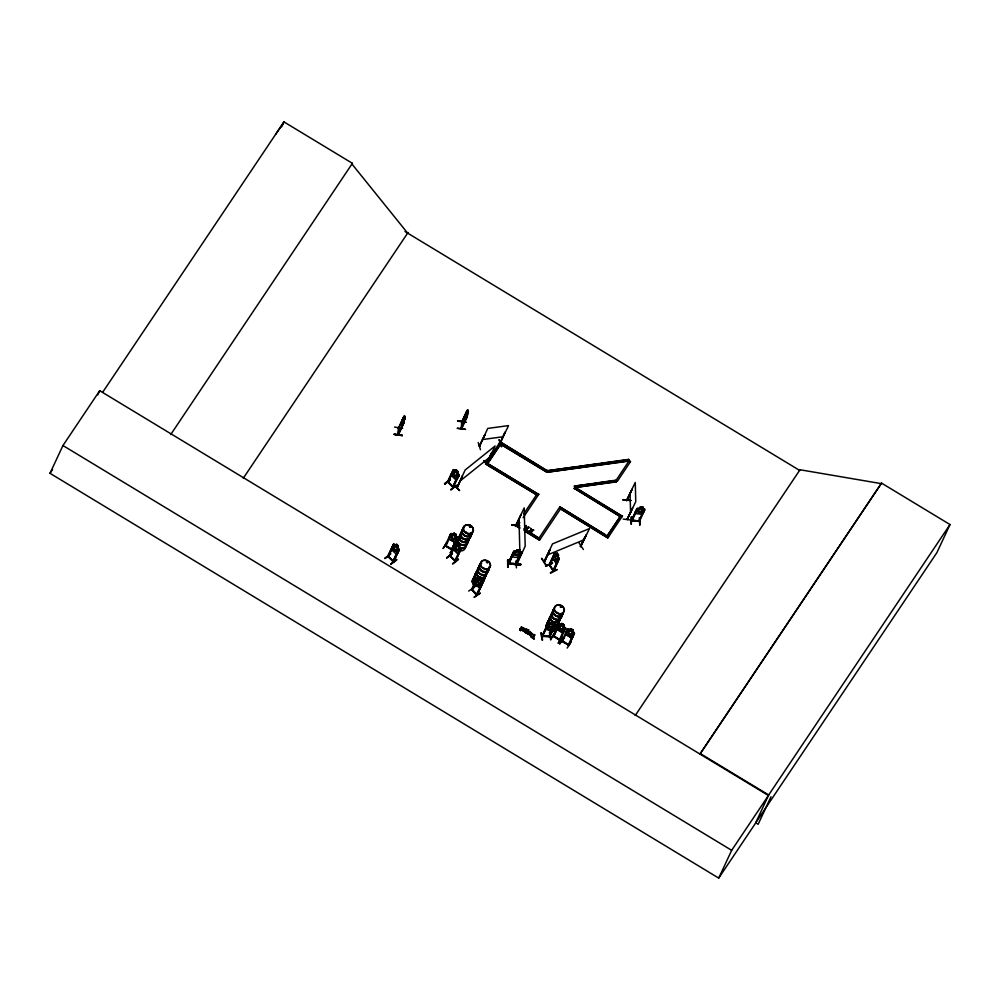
<?xml version="1.0" encoding="UTF-8"?>
<svg xmlns="http://www.w3.org/2000/svg" width="1000" height="1000" viewBox="0 0 1000 1000"><rect width="100%" height="100%" fill="white"/><g stroke="black" fill="none" stroke-linecap="round" stroke-linejoin="round"><path stroke-width="1.5" d="M445.05 545.825L450.712 533.575L451.825 533.587L457.775 537.762L452.137 550.037M445.7 546.163L445.812 545.763M446.138 545.6L445.337 545.112M553.513 636.512L558.812 625.388L558.3 624.788L558.95 625.188L553.7 636.538L553.237 635.887M560.288 639.725L559.85 640.35L559.25 639.9L560.25 639.612L559.85 640.35L552.913 636.062L558.663 623.85L561.225 624.775L559.9 624.625L558.7 627.175L559.362 628.975L561.55 630.3L563.225 629.913L564.412 627.362L563.462 626.188L564.1 624.825M561.938 640.8L569.012 645.275M562.788 640.987C560.913 642.062 563.6 640.475 562.025 640.837M574.125 634.113L573.337 633.925L574.125 634.113L568.875 645.475L568.35 644.663M569.2 644.825L568.413 644.388L568.212 645.113M557.062 569.738L550.513 573.2M475.65 580.9L475.625 582.975L479.75 587.587L481 586.8L479.725 587.5M522.575 629.725L524.212 630.337M398.625 433.825L398.525 434.562L398.925 427.55M398.7 427.85L398.338 434.963L404 422.863M402.562 419.575L401.613 427.212M403.275 423.088L398.462 434.338M403.6 416.763L398.787 428.013M404.275 421.688L403.913 422.912L404.275 415.9L398.338 428.562L404.363 415.913M404.675 419L404.963 417.137M405.025 416.388C404.5 422.663 405.85 413.325 404.363 417.875L404.288 417.175L402.425 424.162L404.338 420.062M461.812 421.413L461.262 428.938L468.088 412.55M466.075 418.263L466.312 413.738L468.312 410.412L467.125 416.925L461.55 428.975L461.812 421.488M461.6 428.837L462.1 421.463M461.8 427.887L461.45 428.525M462.175 421.625L461.775 422.2M467.212 416.938L464.812 421.225L465.863 413.6M464.9 421.238L465.188 415.763M466.488 417.113L461.213 428.275L461.85 427.95M466.812 410.775L461.55 422.587L467.488 409.913L467.388 415.688M467.675 411.775L467.575 409.925M467.875 413.013L467.95 411.613M552.95 558.538L556.512 563.525L552.95 558.538L553.15 556.413M520.887 564.288C521.225 566.188 511.9 564.562 512.775 563.5M512.688 564.1L520.812 564.862M512.775 563.55L520.887 564.3L512.663 563.737M388.188 555.875L388.25 556.912L393.1 545.125L393.625 545.638L388.312 556.962L387.663 556.337L393.438 561.95M387.912 555.988L393.738 561.812M393.162 561.112L393.825 561.3M448.312 482.337L447.837 481.337M458.113 475.737L452.738 487.038L457.925 475.887L458.65 476.25L457.925 475.887M453.462 487.325L447.738 481.637M447.463 481.9L453.338 487.575L453.025 486.875M450.238 556.188L449.837 555.237L450.213 556.138M454.875 560.538L455.275 561.525L460.938 549.237L460.513 548.263M460.588 550.2L459.862 549.837L460.588 550.2L455.375 561.225M450.438 556L455.662 560.962L454.762 560.6M505.05 432.4L499.888 443.587L508.55 425.6L487.762 428.425L479.425 446.325L484.888 434.875L479.312 446.05L480.012 445.825M500.138 443.212L500.312 442.788M515.55 525.712L521.038 514.612L515.925 526.425L515.5 525.688L519.75 528.175M515.95 526.375L515.763 525.212M516.475 563.462L516.938 564.075L525.188 546.2L524.188 507.85L515.513 526.263M516.7 563.05L516.862 564.138L517.112 563.1M466.138 532.587L466.425 532.1M483.325 568.013L483.512 567.725M486.425 562.038L487.675 562.062M486.788 561.688L487.425 562.463L487.537 561.587M487.638 562.375L487.612 561.712M556.763 612.5L557.6 612.788M556.775 612.6L557.212 612.938M557.587 612.388L557.438 612.913M560.375 607.087L560.712 606.287M560.812 607.163L561.287 606.475M560.85 607.075L561.663 606.737M623.225 519.1L631.362 520.112M402.362 435.412L394.137 434.288L402.362 435.375M527.288 631.7L526.188 630.425M479.75 587.587L475.625 582.925L477.362 577.225L471.512 589.462L476.95 595.35L482.638 583.075L481.087 580.712L481.788 579.312L480 577.337L479.338 578.862M471.938 589.938L476.962 578.175L477.45 578.713L472.325 589.888L471.912 588.812M481.8 583.5L482.287 584.038L481.8 583.5L476.6 594.35M528 631.35L527.762 632.087M544.263 561.05C544.263 562.625 544.963 560.15 544.288 561.375M544.263 561.75L552.5 543.888L589.5 528.55L580.925 546.175M580.588 546.038L581.1 545.737M581.163 546.45L580.325 546.475L584.963 536.675M516.512 563.462L516.575 564.113L522.025 552.312L516.2 564.425M461.962 422.525L467.05 411.475M532.125 634.125L530.5 633.862C531.35 636.112 530.65 636.712 529.775 633.938M529.5 634.587L530.837 632.362L530.825 633.45L532.1 634.163M627.6 518.75L627.112 519.438L632.6 508.05L627.112 519.475L635.763 501.625L635.262 482.45L626.575 500.275L627.2 500.238M521.675 627.987L521.112 627L521.512 628.263M387.837 555.975L388.312 556.487M525.112 629.788L524.338 631.038M522.163 629.325L521.987 630.275M524.1 630.562C519.775 628.075 524.987 633.1 524.275 629.163C521 628.212 525.175 627.238 525.025 629.75M549.025 564.938L554.45 553.688L549.725 565.45L554.862 554.275M553.05 570.688L558.462 559.475L553.513 571.35L559.25 559.1M553.7 570.95L549.862 565.163M486.825 463.862L485.975 464.062L486.737 463.237M477.35 594.812L476.75 594.138M547.2 625.55L547.888 625.288L547.163 625.3L541.938 636.663L542.95 636.312M549.95 636.575L549.025 636.3L554.288 625.188L555.013 625.175L549.812 636.613L542.312 636.337M550.138 636.175L541.9 636.413L547.463 624.462L550.3 623.862L550.938 622.5C554.85 621.875 552.025 624.263 555.337 624.263L549.862 636.562M627.475 519.45L627.55 518.837M465.863 532.25L466.3 532.625M469.888 526.163L469.812 526.825M486.987 561.425L486.8 562.288M487.812 562.163L487.225 562.812L486.525 562.163M487.9 562.537L487.962 562.013M560.775 606.95L560.638 606.175M561.737 607.238L561.038 606.125M50 473.3L62.95 445.525L99.712 390.7L768.438 795.5L731.663 850.325L718.713 878.1L50 473.3L52.562 469.475M97.775 394.862L99.712 390.7M281.663 126.838L283.962 121.9L352.413 163.325L352.038 164.137L407.638 233.125M171.088 433.75L170.712 434.562L352.413 163.325M405.112 416.4L404.475 417.762M404.25 420.05L404.888 418.537M404.975 418.7L404.35 420.1M403.562 423.137L398.212 434.363M402.638 428.35L394.525 427.062M384.95 558.513L390.662 553.775L385.05 558.263M387.725 556.5L393.475 544.188L394.387 544.425C396.175 547.413 396.163 541.575 398.2 546.05L397.5 547.475L399.2 549.825L393.537 562.013L393.325 560.875M393.537 544.263L387.85 556.175M395.613 545.712L396.275 544.188M397.413 547.45L398.2 546.05M396.538 559.45L390.825 564.175L396.575 559.487M398.125 550.325L392.938 561.538L398.312 550.175L398.85 550.688L398.312 550.175M393.35 561.938L399.188 549.725M467.562 411.887L468.225 410.4M467.438 412.362L466.138 417.088L467.325 414.538M465.925 422.238L457.738 420.788L465.938 422.262M444.75 484.075L450.363 479.575L444.862 483.837M453.425 471.2L452.7 470.85L453.425 471.2L448.013 482.475M450.412 479.325L444.712 483.988M455.412 471.275L456.075 469.762L458 471.613L456.838 476.912L455.363 477.075L453.562 475.337L453.113 473.312L454.3 470.763L455.475 471.238L453.275 469.875L447.525 482.062L453.225 469.8L454.188 469.988M450.763 489.55L456.3 485.262M457.225 478.975L458.925 475.337M454.188 469.925L459.062 475.337L453.175 487.475M457.537 487.075L462.325 476.112L457.15 487.425M480.487 449.712L478.188 442.562M446.688 542.463L443.2 548.275M445.812 546.2L451.05 534.837L450.275 534.65L451.05 534.837M485.538 463.888L536.575 494.775L485.538 463.888L500.213 441.9L547.075 470.725L546.325 471.85L499.288 443.375L546.325 471.85M486.3 462.75L538.725 494.487L487.6 463.537L500.838 443.875L487.688 463.587M453.375 534.538L452 534.275L450.812 536.838L451.463 538.638L453.65 539.95L455.325 539.575L456.525 537.013L455.562 535.85L456.3 534.487L453.963 533.075L453.325 534.438M486.5 463.587L486.05 464.05L491.737 452.537L486.375 464.263M499.075 439.762L501.587 446.887L499.288 439.725M455.525 535.913L456.163 534.55M500.213 441.9L547.075 470.725L547.475 472.188L628.962 461.112L630.513 461.6L629.125 460.763L547.475 472.188M499.925 443.55L504.975 432.163M446.725 557.95L452.388 553.5L446.788 557.688M483.85 460.775L489.812 466.275M456.6 538.488L451.463 549.712L456.737 538.288L457.388 538.675L456.737 538.288M449.65 555.5L450.037 556.375M459.3 552.95L458.013 553.775L453.525 549.375L455.337 543.725M449.925 556.362L455.425 545.112L454.9 544.6L455.225 545.262M450.1 556.438L455.425 545.112M452.45 553.25L446.688 557.85M458.1 543.787L457.463 545.15L456.287 544.675L455.1 547.225L455.55 549.25L457.325 551L458.787 550.85L459.963 545.55L458.05 543.675L457.413 545.037M457.25 545.612L456.05 548.162L457.837 549.913L459.025 547.362L457.25 545.612A5.288 4.412 25 0 1 458.85 539.663M452.537 563.663L458.325 559M460.062 549.675L454.688 561.05L455.188 560.4M468.663 591.062L474.637 587.263M481 580.7L481.712 579.288M480.163 593.312L474.038 597.312L480.213 593.062M482.713 583.125L477.075 595.062M519.312 520.425L516.075 525.337M516.55 524.65L519.35 525.9M517.938 525.487L519.837 522.55M547.038 470.788L628.675 459.375L628.962 461.112L628.675 459.375M537.337 493.65L523.65 513.962M508.038 559.65L508.062 567.025L507.875 559.837M513.713 551.35L508.075 563.6L513.337 552.25L514.062 552.325L509.113 563.4M526.613 527.938L526.05 525.575L526.613 527.938L529.012 527.362L526.688 528.413L529.012 527.362M508.8 563.387L514.062 552.325M508.137 567.013L508.062 559.65M526.925 530.413L526.263 528.325L524.538 528.975M521.625 552.225L514.8 550.938L516.587 551.25L517.163 549.75L519.825 550.025L519.075 551.5L521.625 552.225L516.1 564.175L508.15 563.362L509.075 563.025M526.25 530.3L526.263 528.325M519.712 550.062L519.075 551.425L520.2 552.013L519 554.562L517.163 555.525L514.675 555.275L513.85 554.038L515.05 551.487L516.525 551.188M529.05 532L530.887 531.112L528.513 531.675L530.812 530.638L530.675 528.375L531.237 530.737L533.638 530.163L532.987 530.075M528.513 531.675L530.7 530.875L530.675 528.375M516.1 560.712L516.413 567.888M531.25 528.725L530.562 528.6M515.288 564.087L520.55 552.987L521.287 553.062L515.462 564.388M531.237 530.737L533.1 529.837M531.438 533.45C530.538 528.225 532.688 533.9 530.875 533.1L530.887 531.112M538.925 538.188L559.875 506.838L608.6 536.788M525.037 531.362L539.55 540.163L523.875 530.225M559.875 506.838L604.65 534.388M561.1 508.025L539.55 540.163M574.4 486.138L616.138 480.138C619.35 482.863 614.538 478.387 616.413 481.875L574.837 487.525L574.4 486.138L591.337 483.837M620.275 516.613L574.25 488.312L621.6 517.413M616.575 481.525L574.837 487.525L622.35 516.287L575 487.175L574.562 485.788M544.738 561.55L549.825 550.15L543.95 561.55L544.85 560.938M549.2 551.487L544.612 561.2M545.825 565.1L541.5 558.513M545.725 566.362L552.475 563.2L545.475 566M549.225 564.725L554.862 552.75L556.525 554.55L557.212 553.025L556.575 554.4M549.438 565.5L549.412 564.325M519.688 629.15L520 628.6L520.562 629.675L520 628.6M522.1 628.362C521.4 624.663 522.975 628.837 520.588 630.625L520.225 630.112L520.588 630.625M521.25 629.637L521.575 629.837M552.55 562.95L545.675 566.25M525.087 629.25C524.65 634.738 518.888 626.8 524.412 630.037M522.788 628.587L523.15 627.913M557.137 553.062L558.688 555.163L557.913 556.538L558.513 558.038L557.325 560.588L556.075 560.612L554.45 556.45L555.65 553.9L556.6 554.513M527.275 632.575L525.962 632.712A1.475 1.238 25 0 1 525.125 632.013L525.037 632.087M558.462 559.475L553.175 570.312M525.225 631.925C528.6 629.55 528.312 629.462 526.538 630.7C528.5 632.888 523.2 632.587 527.212 631.838M527.1 633.638C528.387 632.487 527.875 634.55 527.413 632.938M526.263 629.55L528.75 630.013L526.737 629.338M528.038 634.212L529.688 631.675M531.237 636.075L529.612 634.55M534.438 638.35L533.175 637.587L534.087 638.95C526.087 633.663 536.275 639.55 531.413 636.525M534.388 634.812L532.562 637.513M534.087 638.95L531.175 636.888M579.038 542.95L583.413 549.513M580.525 546.737L586.213 535.075L585.725 535.562M586.213 535.075L580.462 546.188M547.888 625.288L542.6 636.325M542.587 639.95L541.263 632.863M550.388 623.987L550.962 622.575M551.337 622.762L552.925 622.737M553.462 622.5L552.837 623.95L553.938 624.3L552.737 626.85L548.462 628.013L547.65 626.938L548.837 624.388L550.375 623.913A5.2 4.338 25 0 1 550.175 617.562M549.1 636.587L554.288 625.188M542.925 636.112L549.25 636.625L550.112 635.875M550.7 640L549.412 632.562M551.038 638.862L555.037 632.825L551.125 638.625M564.2 624.825L561.812 623.475L564.2 624.825L563.513 626.263L565.675 628.1L562.562 632.75L557.075 629.425L556.9 627.587L558.663 623.85M561.237 624.938L561.862 623.413M630.875 500.575L622.825 499.625M564.637 628.625L565.288 629.012L564.637 628.625L559.513 639.575M558.162 643.175L562.175 637.15L558.3 642.975M559.963 640.325L565.675 628.1L559.712 623.862M607.85 537.925L560.5 508.812L607.85 537.925L622.513 515.938M626.663 500.65L632.112 489.2L626.938 500.675M572.8 636.862L571.4 637.85L565.913 634.525L565.737 632.675L567.5 628.95L561.862 641.312L568.8 645.425L574.513 633.2L573.938 632.288C565.4 629.237 569.188 628.263 573.038 629.925L572.25 631.35M563.737 638.062L559.875 643.962M567.788 630.275L567 630.087L567.788 630.275L562.35 641.612L562.863 641.025L568.95 645.025M570.075 630.037L570.75 628.6L573.038 629.925M568.188 645.138L573.475 633.725M567.137 648.075L571.038 642.262M631.35 524.138L631.35 516.763L631.05 524.113M631.712 520.363L639.663 521.138L631.438 520.475L637 508.462M636.625 509.613L637.35 509.438L636.613 509.363L631.525 520.763M632.25 520.55L637.35 509.438M640.438 506.863L637.137 511.15L637.962 512.375L640.45 512.638L642.288 511.675L643.475 509.125L642.362 508.537L643.112 507.125L640.438 506.863L643.112 507.212M640.512 506.987L639.875 508.363L636.925 508.512L644.287 508.688L644.912 509.338L643.112 512.987L641.737 514.275L635.487 513.562L635.212 512.188M640 525.025L639.487 517.587L639.7 525M638.75 521.5L643.838 510.1L644.575 510.175L638.875 521.087M639.375 521.562L644.575 510.175M881.55 483.113L699.987 754.062L881.55 483.113L950 524.55L936.912 552.612L755.588 823.037M950 524.55L768.675 794.975L755.475 823.275L718.713 878.1M770.987 796.725L758.15 824.275L755.738 822.825M530.062 634.6L532.45 634.6M527.6 632.35L527.925 630.887L526.4 630.112M516.362 564.062L508.263 563.2M632.087 520.825L632.362 520.138M549.175 564.438L553.763 571.2M102.638 392.325L283.962 121.9M243.263 478.263L408.062 232.488M443.137 548.525L447.137 542.487M456.262 534.55L453.913 533.138M457.212 536.888L457.638 537.788M456.025 541.487L454.663 542.413L449.175 539.087L449.05 537.175L449.288 539.012L454.712 542.35L455.988 541.375M451.863 548.975L451.438 549.637M453.5 547.975L450.262 552.837L453.75 548.387M453.488 548.225L450.4 552.638M546.487 471.5L547.238 470.375M523.138 517.737L538.888 494.137M574.087 488.663L575 487.175M629.125 460.763L615.975 480.487L616.413 481.875M617.362 481.325L630.513 461.6M520.112 630.337L521.613 628.025M524.475 632.05L526.15 629.513M528.362 630.65L528.75 630.013M528.513 634.5L530.163 631.962M531.312 632.65L530.138 634.475L531.575 635.425M532.675 637.288L534.487 634.575M533.075 637.825L534.987 634.875M556.9 627.587L557.15 629.412L562.562 632.75M554.975 632.812L550.688 638.612M560.112 639.938L553.35 635.487M563.913 631.825L562.525 632.675M565.737 632.675L565.988 634.513L571.438 637.788M559.525 643.713L563.413 637.9M572.35 631.35L574.375 633.225M568.162 645.037L568.488 644.375M635.212 715.525L800.013 469.75L881.312 483.638M275.6 134.412L283.587 122.7M398.612 427.4L398.025 434.762M453.7 484.95L459.637 490.6L453.825 484.738M456.662 487.55L457.238 486.838M457.6 487.038L456.788 487.875L465.175 469.963L495.087 445.975L486.812 463.787M525.85 630.013L526.6 629.175M532.638 634.388L530.188 634.4M546.112 564.963L541.812 558.362M469.387 526.275L469.75 526.175M486.925 561.638L487.038 562.325M561.188 607.25L561.45 606.462M509.1 563.15L516.375 563.775M516.087 564.45L508.25 563.65M631.462 520.45L639.587 521.188M631.638 520.312L632.275 520.062M638.663 521.462L639.575 520.875M552.137 629.263L553.65 628.013L552.163 629.338L546.013 629.487L545.75 628.138M519.913 555.887C518.513 558.038 511.637 558.062 511.925 555.075M518.462 557.163L519.913 555.812M641.737 514.275L643.2 513M527.5 632.375L525.85 632.95A1.475 1.238 25 0 1 525.013 632.238M462.525 476.3L461.825 476.512M486.262 464.25L486.95 463.462M489.675 466.512L483.9 460.625L489.762 466.425M451.512 473.462L451.538 475.462L456.125 479.787L457.35 479M456.075 469.762L458 471.613L457.212 473.013L458.675 474.25M450.075 479.263L444.438 483.738M459 475.387L458.625 474.275M453.162 486.438L452.738 487.113M460 481.075L489.913 457.088M450.95 490.025L456.562 485.525M394.325 544.4L398.812 548.737M391.712 547.9L391.737 549.9L396.325 554.225L397.55 553.438L396.325 554.225M384.913 558.425L390.662 553.775M390.825 564.175L396.75 559.938M453.575 547.325L453.525 549.375L458.013 553.775M460.562 548.25L455.288 543.65L449.513 555.962L455.462 561.112M461 549.288L460.625 548.2M452.863 563.95L458.525 559.513M571.4 637.7L572.725 636.812M478.212 577.513L477.287 577.263L479.363 578.713L478.3 578.288L477.113 580.837L479.162 584.75L480.562 584.65L481.75 582.087L481.075 580.65M482.3 582.062L478.15 577.475M556.438 563.562L557.6 562.825M479.963 445.913L479.762 446.275M470.562 526.388L470.538 526.95M470.625 527.163L469.4 526.75M542.762 636.712L542.962 636.362M554.788 552.775L555.612 553.088M558.05 556.538L558.95 558.038M559.312 559.163L555.538 553.05M557.125 569.525L550.375 572.663M452.287 549.65L445.087 545.763L452.038 550M549.975 550.375L549.2 550.413M547.312 555L584.325 539.663M524.438 529.2L526.15 528.55M526.725 527.7L528.475 527.038M524 528.65L526.087 528.075L526.05 525.575M531.312 531.213L533.638 530.163M514.8 550.938L513.638 551.325M524.188 630.95L522.175 630.25M483.488 568.237L483.587 567.575M561.45 607.362L560.45 607.025M553.787 636.1L553.1 635.7M540.862 632.9L542.1 640.15M453.525 487.163L447.725 481.75M482.587 439.538L503.375 436.712M548.575 470.588L576.25 466.825M579.325 466.4L597.762 463.9M600.837 463.475L628.513 459.725M594.412 483.413L612.888 480.9M507.738 567L507.575 559.812M631.587 520.013L638.7 520.913M638.812 520.75L639.487 520.837M531.15 632.9L532.663 634.113M531.038 633.125L532.625 633.95M551.025 622.625L553.475 622.575M548.612 623.975L554.75 623.875M554.338 625.438L555.062 625.425M526.287 630.337L527.875 631.337M558.688 623.975L559.675 623.987M567.45 629.012L568.55 629.025M393.625 561.538L388.638 556.525M530.925 633.212L532.025 634.35L530.388 634.087M449.75 555.712L455.462 561.263M476.863 595.288L471.512 589.462M521.062 515.262L520.75 514.575M518.425 525.5L511.637 524.837L519.875 525.788M511.662 525.138L517.087 525.65M622.725 499.85L630.95 500.438M642.362 508.612L644.287 508.762M519.825 550.1L517.163 549.75M513.337 552.5L514.075 552.575M457.738 421.075L465.85 422.4M570.112 629.975L568.737 629.712L567.537 632.275L568.2 634.075L570.388 635.388L572.062 635L573.25 632.45L572.3 631.287M393.475 544.312L394.325 544.475M553.425 571.275L549.038 564.913M523.05 628.138L524.862 629.225M553.538 636.475L553.95 635.85M395.675 545.662L394.5 545.188L393.312 547.75L393.762 549.763L395.562 551.5L397.038 551.337L398.225 548.787L397.475 547.4M799.912 469.688L799.575 470.375L404.988 231.513M524.637 529.087L540.312 539.025L524.475 529.438M515.962 525.425L519.913 527.825M446.075 545.712L451.625 549.062M522.875 628.337C525.4 628.112 524.738 632.087 522.337 629.087M519.788 628.913L520.775 629.35M700.225 753.538L768.675 794.975M62.95 445.525L731.663 850.325M553.212 635.812L560.05 640.05M515.562 526.312L516.087 525.388M542.888 636L542.238 636.287M451.662 475.412L456.1 479.688M448.438 482.088L452.962 486.675M472.463 589.6L476.688 594.25M547.2 470.45L547.638 471.838M482.25 582.075L482.575 583.125M635.3 512.112L635.575 513.6M512.013 555L512.288 556.487M526.788 528.175L526.812 530.65M522.025 552.312L522.038 552.95L521.737 552.275M630.075 493.562L630.575 512.737M519 518.962L519.888 552.712M515.475 563.688L515.375 564.35M391.838 547.913L391.863 549.85M470.575 535.825A5.213 4.35 25 0 1 463.075 538.925A5.213 4.35 25 0 1 462.875 531.163M470.525 534.45A5.288 4.412 25 0 1 467.463 539.575A5.288 4.412 25 0 1 460.988 536.575A5.288 4.412 25 0 1 462.925 530.925M469.438 538.212A5.188 4.325 25 0 1 461.975 541.3A5.188 4.325 25 0 1 461.775 533.562M472.163 532.587A5.288 4.412 25 0 1 465.163 536.062A5.288 4.412 25 0 1 463.312 528.475M470.6 534.125A5.2 4.338 25 0 1 464.55 538.975A5.2 4.338 25 0 1 462.088 531.263M472 532.75A5.2 4.338 25 0 1 465.112 536.175A5.2 4.338 25 0 1 463.288 528.713M470.6 534.3A5.288 4.412 25 0 1 467.537 539.425A5.288 4.412 25 0 1 461.062 536.413A5.288 4.412 25 0 1 463 530.763M472.25 532.238A5.213 4.35 25 0 1 465.35 535.662A5.213 4.35 25 0 1 463.512 528.188M466.362 545.7A5.213 4.35 25 0 1 460.238 548.237M457.113 545.837A5.213 4.35 25 0 1 458.8 539.9M466.45 543.188A5.288 4.412 25 0 1 464.738 547.788A5.288 4.412 25 0 1 459.05 547.537M465.363 546.95A5.188 4.325 25 0 1 459.125 550.612M455.425 544.775A5.188 4.325 25 0 1 456.675 542.913M469.225 538.675A5.188 4.325 25 0 1 461.763 541.763A5.188 4.325 25 0 1 461.562 534.038M467.875 540.125A5.288 4.412 25 0 1 461.737 545.05A5.288 4.412 25 0 1 459.237 537.212M466.725 544.05A5.2 4.338 25 0 1 459.25 547.15M457.362 545.312A5.2 4.338 25 0 1 458.025 540M467.713 540.312A5.2 4.338 25 0 1 461.675 545.163A5.2 4.338 25 0 1 459.212 537.45M468.175 540.975A5.213 4.35 25 0 1 461.275 544.412A5.213 4.35 25 0 1 459.438 536.925M561.55 615.938A5.213 4.35 25 0 1 554.05 619.05A5.213 4.35 25 0 1 553.85 611.275M561.5 614.575A5.288 4.412 25 0 1 558.438 619.7A5.288 4.412 25 0 1 551.962 616.688A5.288 4.412 25 0 1 553.9 611.038M560.325 618.525A5.188 4.325 25 0 1 552.85 621.625A5.188 4.325 25 0 1 552.65 613.888M560.413 618.325A5.188 4.325 25 0 1 552.95 621.425A5.188 4.325 25 0 1 552.75 613.688M563.138 612.7A5.288 4.412 25 0 1 556.138 616.175A5.2 4.338 25 0 1 554.25 608.825M554.275 608.587A5.288 4.412 25 0 0 556.138 616.175A5.2 4.338 25 0 0 562.962 612.875M561.575 614.25A5.2 4.338 25 0 1 555.525 619.1A5.2 4.338 25 0 1 553.062 611.375M561.575 614.412A5.288 4.412 25 0 1 558.513 619.538A5.288 4.412 25 0 1 552.038 616.525A5.288 4.412 25 0 1 553.975 610.887M563.2 612.55A5.288 4.412 25 0 1 556.213 616.025A5.288 4.412 25 0 1 554.35 608.438M563.212 612.362A5.213 4.35 25 0 1 556.325 615.788A5.213 4.35 25 0 1 554.487 608.3M556.85 626.85A5.213 4.35 25 0 1 551.213 628.362M547.55 624.825A5.213 4.35 25 0 1 549.775 620.013M557.487 625.662A5.288 4.412 25 0 1 552.612 628.525M547.562 624.65A5.288 4.412 25 0 1 549.825 619.775M556.25 627.238A5.188 4.325 25 0 1 552.625 631.175A5.188 4.325 25 0 1 546.9 628.513M546.375 627.388A5.188 4.325 25 0 1 547.562 623.2M556.337 627.075A5.188 4.325 25 0 1 552.712 631A5.188 4.325 25 0 1 546.975 628.35M546.45 627.212A5.188 4.325 25 0 1 547.638 623.038M560.2 618.787A5.188 4.325 25 0 1 552.737 621.888A5.188 4.325 25 0 1 552.525 614.15M558.85 620.25A5.288 4.412 25 0 1 554.038 625.462M550.375 623.763A5.288 4.412 25 0 1 550.2 617.325M557.7 624.163A5.2 4.338 25 0 1 554.075 628.1M547.8 624.3A5.2 4.338 25 0 1 548.212 620.962M548.987 620.112A5.2 4.338 25 0 1 550.025 619.513M557.5 624.625A5.2 4.338 25 0 1 553.95 625.575M558.688 620.438A5.2 4.338 25 0 1 558.275 623.775M557.7 624.35A5.288 4.412 25 0 1 554.012 628.35M547.638 624.487A5.288 4.412 25 0 1 549.9 619.625M558.925 620.087A5.288 4.412 25 0 1 554.113 625.3M550.45 623.6A5.288 4.412 25 0 1 550.275 617.175M558.938 619.913A5.213 4.35 25 0 1 554.2 625.062M550.575 623.387A5.213 4.35 25 0 1 550.413 617.038M487.5 570.062A5.213 4.35 25 0 1 482.1 575.1A5.213 4.35 25 0 1 478.2 568.025M478.975 567.188A5.213 4.35 25 0 1 480.012 566.575M487.65 569.875A5.288 4.412 25 0 1 481.512 574.8A5.288 4.412 25 0 1 479.012 566.962M486.337 574.963A5.188 4.325 25 0 1 478.462 576.538A5.188 4.325 25 0 1 478.812 569.188A5.225 4.363 25 0 0 478.95 577.038A5.225 4.363 25 0 0 486.463 573.925M486.562 573.638A5.188 4.325 25 0 1 479.1 576.725A5.188 4.325 25 0 1 478.9 569M489.288 568A5.288 4.412 25 0 1 482.3 571.475A5.288 4.412 25 0 1 480.438 563.888M487.738 569.55A5.2 4.338 25 0 1 481.688 574.4A5.2 4.338 25 0 1 479.225 566.675M488.925 567A5.2 4.338 25 0 1 482.875 571.85A5.2 4.338 25 0 1 480.412 564.125M489.363 567.85A5.288 4.412 25 0 1 481.763 571A5.288 4.412 25 0 1 481.562 563.125M489.375 567.663A5.213 4.35 25 0 1 481.887 570.763A5.213 4.35 25 0 1 481.675 563M483.425 578.8A5.213 4.35 25 0 1 482.238 583M476.138 583.088A5.213 4.35 25 0 1 475.938 575.312M483.575 578.612A5.288 4.412 25 0 1 482.362 582.875M476.188 582.962A5.288 4.412 25 0 1 475.975 575.087M481.025 585.55A5.188 4.325 25 0 1 473.438 584.338A5.188 4.325 25 0 1 474.75 577.9M482.275 583.688A5.188 4.325 25 0 1 481.8 584.712L481.9 584.65A5.225 4.363 25 0 0 482.35 583.587M481.1 585.388A5.188 4.325 25 0 1 473.525 584.175A5.188 4.325 25 0 1 474.825 577.737M482.35 583.513A5.188 4.325 25 0 1 481.875 584.538M486.35 574.087A5.188 4.325 25 0 1 478.888 577.188A5.188 4.325 25 0 1 478.688 569.45M481.087 585.475A5.225 4.363 25 0 1 473.462 584.25A5.225 4.363 25 0 1 474.775 577.775M485.213 576.737A5.288 4.412 25 0 1 480.2 580.763M477.612 579.888A5.288 4.412 25 0 1 476.362 572.625M483.663 578.288A5.2 4.338 25 0 1 482.463 582.475M475.312 581.75A5.2 4.338 25 0 1 475.15 575.413M485.05 576.912A5.2 4.338 25 0 1 480.112 580.875M476.512 579.2A5.2 4.338 25 0 1 476.337 572.863M483.65 578.45A5.288 4.412 25 0 1 482.438 582.712M475.175 581.962A5.288 4.412 25 0 1 475.012 575.538M485.288 576.587A5.288 4.412 25 0 1 480.275 580.6M477.688 579.738A5.288 4.412 25 0 1 476.438 572.475M485.3 576.4A5.213 4.35 25 0 1 480.35 580.363M477.812 579.5A5.213 4.35 25 0 1 476.575 572.337M403.05 420.9L402.938 423.075L404.237 418.338L403.05 420.9M457.35 428.3L465.575 429.387L457.375 428.288M394.162 434.312L402.287 435.588L394.162 434.312M395.462 546.125L394.275 548.675L396.075 550.413L397.262 547.863L395.462 546.125M396.525 544.837L397.475 546.413L396.525 544.837M455.262 471.688L454.075 474.237L455.875 475.975L457.062 473.425L455.262 471.688M456.325 470.4L457.275 471.975L456.325 470.4M453.162 534.987L451.975 537.537L454.162 538.862L455.35 536.312L453.162 534.987M454.3 533.625L455.487 534.938L454.3 533.625M458.312 544.325L459.237 545.9L458.312 544.325M479.188 579.275L478 581.825L479.663 583.663L480.863 581.112L479.188 579.275M480.238 578.013L481.087 579.637L480.238 578.013M516.375 551.625L515.188 554.175L517.675 554.425L518.862 551.875L516.375 551.625M517.562 550.075L519.163 550.237L517.562 550.075M556.388 554.975L555.2 557.525L556.587 559.513L557.775 556.962L556.388 554.975M557.375 553.725L558.05 555.462L557.375 553.725M550.163 624.362L548.975 626.912L551.425 626.875L552.612 624.325L550.163 624.362M561.062 625.325L559.875 627.875L562.062 629.2L563.25 626.65L561.062 625.325M562.2 623.975L563.387 625.275L562.2 623.975M607.388 535.6L620.375 516.225L607.388 535.6M569.9 630.425L568.713 632.975L570.9 634.3L572.087 631.75L569.9 630.425M571.038 629.062L572.225 630.375L571.038 629.062M639.663 508.738L638.475 511.287L640.962 511.538L642.15 508.988L639.663 508.738M640.85 507.188L642.45 507.35L640.85 507.188M461.887 541.487A5.188 4.325 25 0 0 469.363 538.387A5.188 4.325 25 0 1 461.887 541.5A5.188 4.325 25 0 1 461.675 533.763A5.188 4.325 25 0 0 461.887 541.487M464.062 530.938A5.188 4.325 25 0 0 472.8 531.838A5.188 4.325 25 0 0 468.263 524.688A5.188 4.325 25 0 0 464.062 530.938M463.95 531.2A5.188 4.325 25 0 0 472.688 532.1A5.188 4.325 25 0 0 468.137 524.95A5.188 4.325 25 0 0 463.95 531.2M464 531.05A5.225 4.363 25 0 0 472.788 531.95A5.225 4.363 25 0 0 468.212 524.763A5.225 4.363 25 0 0 464 531.05M555.037 611.062A5.188 4.325 25 0 0 563.775 611.95A5.188 4.325 25 0 0 559.237 604.8A5.188 4.325 25 0 0 555.037 611.062M554.913 611.325A5.188 4.325 25 0 0 563.65 612.212A5.188 4.325 25 0 0 559.113 605.075A5.188 4.325 25 0 0 554.913 611.325M481.2 566.362A5.188 4.325 25 0 0 489.938 567.25A5.188 4.325 25 0 0 485.387 560.112A5.188 4.325 25 0 0 481.2 566.362M481.087 566.613A5.188 4.325 25 0 0 489.812 567.513A5.188 4.325 25 0 0 485.275 560.363A5.188 4.325 25 0 0 481.087 566.613"/></g></svg>
